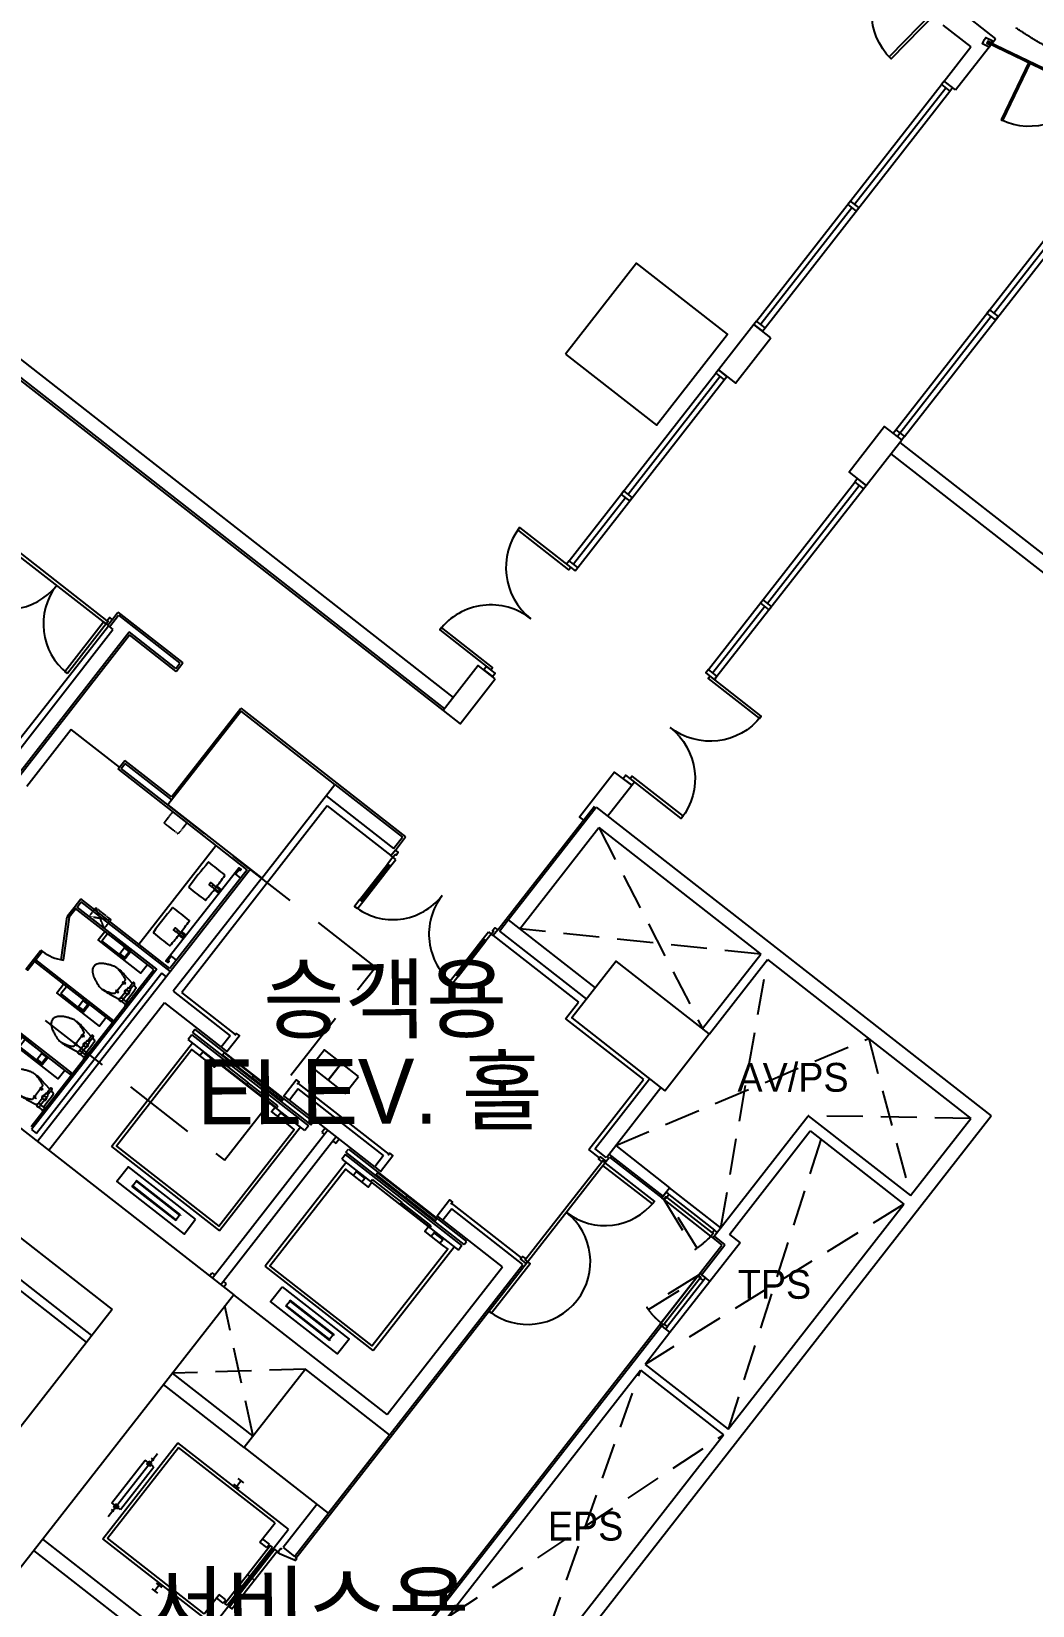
# Model space of a CAD drawing. Header units: millimetres. Extents: x -7448 to 427567, y 91657 to 341328.
# Drawn here: x 373585 to 387463, y 142086 to 163914 of the extents above; entities that cross this region are included whole.
import ezdxf
from ezdxf.enums import TextEntityAlignment as Align

# ---------------------------------------------------------------- set-up
doc = ezdxf.new("R2010")
doc.units = ezdxf.units.MM
doc.header["$LTSCALE"] = 500
doc.header["$MEASUREMENT"] = 0
for name, pattern in [('HIDDEN', [2, 1, -1]), ('HIDDEN2', [0.188, 0.125, -0.063]), ('HOON1', [3, 2, -1])]:
    doc.linetypes.add(name, pattern=pattern)
doc.layers.add('e-plan', color=9, linetype='CONTINUOUS')
doc.styles.add('돋움', font='Dotum.ttf')

# ---------------------------------------------------------------- blocks, each defined once
blk = doc.blocks.new('A$C7F1D75F0')
at = {"layer": 'e-plan'}
for p, q in [((0, 1150), (899, 1150)), ((0, 1150), (0, 1130)), ((0, 1130), (899, 1130)), ((899, 1150), (899, 1130))]:
    blk.add_line(p, q, dxfattribs=at)
blk.add_arc((0, 1150), 900, 270.0001, 0, dxfattribs=at)
blk = doc.blocks.new('2F 코어')
at = {"layer": 'e-plan'}
for p, q in [((-44083, -107709), (-38724, -111896)), ((-42457, -110502), (-40409, -112102)), ((-40689, -112461), (-42738, -110861)), ((-40763, -112556), (-42812, -110955)), ((-38724, -111896), (-44665, -119500)), ((-40409, -112102), (-43610, -116200))]:
    blk.add_line(p, q, dxfattribs=at)
blk = doc.blocks.new('A$C1B455614')
at = {"layer": 'e-plan'}
for p, q in [((-946, 970), (-1046, 970)), ((-996, 870), (-996, 970)), ((-2009, 845), (-2009, -845)), ((-64, 845), (-2009, 845)), ((-264, 800), (-1964, 800)), ((-1964, 800), (-1964, -800)), ((-946, 870), (-1046, 870)), ((-264, 800), (-264, 460)), ((-64, 845), (-64, -845)), ((-2117, 450), (-2167, 450)), ((-2142, 553), (-2142, -553)), ((-144, 520), (-264, 520)), ((-144, 460), (-264, 460)), ((-144, 520), (-144, 460)), ((-84, 510), (-124, 510)), ((-124, 510), (-124, -510)), ((-84, 510), (-84, -510)), ((-2067, 375), (-2217, 375)), ((-2217, 375), (-2217, -375)), ((-2167, 400), (-2167, 350)), ((-2117, 400), (-2167, 400)), ((-2117, 350), (-2167, 350)), ((-2117, 400), (-2117, 350)), ((-2067, 375), (-2067, -375)), ((0, 0), (-40, 0)), ((-84, 0, 0), (-124, 0, 0)), ((-84, 0), (-124, 0)), ((0, 0, 0), (-40, 0, 0)), ((-2067, -375), (-2217, -375)), ((-2117, -350), (-2167, -350)), ((-2167, -350), (-2167, -400)), ((-2117, -400), (-2167, -400)), ((-2117, -350), (-2117, -400)), ((-2117, -450), (-2167, -450)), ((-144, -460), (-264, -460)), ((-144, -460, 0), (-264, -460, 0)), ((-264, -460), (-264, -800)), ((-144, -520), (-264, -520)), ((-144, -520, 0), (-264, -520, 0)), ((-144, -460), (-144, -520)), ((-144, -460, 0), (-144, -520, 0)), ((-84, -510), (-124, -510)), ((-84, -510, 0), (-124, -510, 0)), ((-64, -845), (-2009, -845)), ((-264, -800), (-1964, -800)), ((-946, -870), (-1046, -870)), ((-996, -870), (-996, -970)), ((-946, -970), (-1046, -970))]:
    blk.add_line(p, q, dxfattribs=at)
blk.add_lwpolyline([(-40, -510), (-40, 510), (0, 510), (0, -510)], close=True, dxfattribs=at)
blk = doc.blocks.new('A$C66941DA5')
at = {"layer": 'e-plan'}
blk.add_line((-900, 0), (0, 0), dxfattribs=at)
blk.add_lwpolyline([(-900, 0), (-860, 0), (-860, -900), (-900, -900)], close=True, dxfattribs=at)
blk.add_arc((-900, 0), 900, 270, 360, dxfattribs=at)
blk = doc.blocks.new('CC-102P')
at = {"layer": 'e-plan'}
for p, q in [((9, 148), (9, 108)), ((84, 108), (30, 108)), ((79, 113), (79, 13)), ((119, 113), (119, 13)), ((229, 83), (189, 83)), ((189, 83), (189, 63)), ((189, 63), (229, 63)), ((219, 113), (219, -2)), ((229, 63), (229, 83)), ((79, -17), (79, -67)), ((79, -67), (119, -67)), ((119, -67), (119, -17)), ((189, -67), (229, -67)), ((189, -87), (189, -67)), ((229, -87), (189, -87)), ((219, -2), (219, -117)), ((229, -67), (229, -87))]:
    blk.add_line(p, q, dxfattribs=at)
blk.add_lwpolyline([(-1, 163), (-1, 93), (9, 98), (9, 108), (30, 108, 0.018932), (29, 73), (29, -2), (29, -77, 0.024922), (31, -123, 0.25497), (34, -127, 0.056948), (38, -128, 0.016043), (54, -132), (85, -137), (84, -152, 1.060552), (114, -152), (113, -143), (279, -172, 0.022182), (347, -181, 0.0294), (399, -182, 0.029565), (435, -179, 0.035314), (464, -172, 0.006976), (476, -168, 0.004694), (494, -162, 0.019426), (535, -146, 0.015468), (584, -122, 0.040875), (614, -103, 0.036447), (644, -77, 0.04843), (664, -52, 0.068612), (674, -32, 0.037226), (678, -16, 0.041311), (679, -2, 0.041311), (678, 13, 0.037226), (674, 28, 0.068612), (664, 48, 0.04843), (644, 73, 0.036447), (614, 99, 0.040875), (584, 118, 0.015468), (535, 142, 0.019426), (494, 158, 0.004694), (476, 164, 0.006976), (464, 168, 0.035314), (435, 175, 0.029565), (399, 178, 0.0294), (347, 177, 0.022182), (279, 168), (121, 140, 0.455372), (84, 148), (9, 148), (9, 158)], format="xyb", close=True, dxfattribs=at)
blk.add_lwpolyline([(89, -67), (85, -137, 1.060552)], format="xyb", dxfattribs=at)
blk.add_lwpolyline([(113, -143), (109, -67)], dxfattribs=at)
for centre in [(99, 128), (99, -2)]:
    blk.add_circle(centre, 25, dxfattribs=at)
for centre, radius, start, end in [((99, -2), 35, 124.8499, 235.1501), ((99, -2), 35, 304.8499, 55.1501), ((222, 113), 3.54, 126.8699, 180), ((325, -24), 174, 119.5675, 126.8699), ((473, -285), 475, 116.5651, 119.5675), ((396, -131), 303, 112.8053, 116.5651), ((370, -68), 234, 105.9454, 112.8053), ((470, -419), 599, 101.6565, 105.9454), ((417, -162), 337, 94.3987, 101.6565), ((231, -117), 12.3, 180, 225), ((261, -87), 54.8, 225, 245.9278), ((358, 129), 291, 245.9278, 249.444), ((453, 384), 564, 249.444, 251.9714), ((608, 860), 1064, 251.9714, 254.0546), ((543, 633), 828, 254.0546, 256.4166), ((406, 66), 244, 256.4166, 265.6013)]:
    blk.add_arc(centre, radius, start, end, dxfattribs=at)
blk = doc.blocks.new('수전')
at = {"layer": 'e-plan'}
for points in [[(-122, 17), (-172, 17), (-172, -17), (-122, -17)], [(-122, 17), (-12, 17), (-12, -17), (-122, -17)]]:
    blk.add_lwpolyline(points, close=True, dxfattribs=at)
blk.add_lwpolyline([(-58, -17), (-58, -29), (0, -29), (0, 29), (-58, 29), (-58, 17)], dxfattribs=at)
blk = doc.blocks.new('A$C77C34C64')
at = {"layer": 'e-plan'}
for centre, radius, start, end in [((5047, 152), 5047, 178.3861, 181.6139), ((7, 294), 5, 92.6399, 178.3861), ((224, -4412), 4716, 90, 92.6399), ((224, -4412), 4716, 87.3601, 90), ((441, 294), 5, 1.6139, 87.3601), ((-4599, 152), 5047, 358.3861, 1.6139), ((7, 10), 5, 181.6139, 267.3601), ((224, 4716), 4716, 267.3601, 272.6399), ((441, 10), 5, 272.6399, 358.3861)]:
    blk.add_arc(centre, radius, start, end, dxfattribs=at)
blk = doc.blocks.new('A$C7D8044CD')
at = {"layer": 'e-plan'}
blk.add_lwpolyline([(0, 300), (300, 300), (300, 0), (0, 0)], close=True, dxfattribs=at)
blk = doc.blocks.new('fasd900-100')
at = {"layer": 'e-plan'}
for p, q in [((30, 0), (870, 0)), ((45, -45), (855, -45)), ((45, -100), (855, -100))]:
    blk.add_line(p, q, dxfattribs=at)
at = {"layer": 'e-plan', "linetype": 'HIDDEN'}
blk.add_lwpolyline([(818, 291), (831, 253), (44, -37), (30, 0), (818, 291)], dxfattribs=at)
at = {"layer": 'e-plan'}
for points in [[(0, 0), (0, -100), (30, -100), (30, -100), (45, -100), (45, -45), (30, -45), (30, 0)], [(900, 0), (900, -100), (870, -100), (870, -100), (855, -100), (855, -45), (870, -45), (870, 0)]]:
    blk.add_lwpolyline(points, close=True, dxfattribs=at)
at = {"layer": 'e-plan', "linetype": 'HIDDEN'}
blk.add_arc((30, 0), 840, 0, 20.2667, dxfattribs=at)
blk = doc.blocks.new('asd900-100')
at = {"layer": 'e-plan'}
for p, q in [((35, 0), (865, 0)), ((50, -50), (850, -50)), ((50, -100), (850, -100))]:
    blk.add_line(p, q, dxfattribs=at)
at = {"layer": 'e-plan', "linetype": 'HIDDEN'}
blk.add_lwpolyline([(804, 286), (817, 248), (49, -37), (35, 0), (804, 286)], dxfattribs=at)
at = {"layer": 'e-plan'}
for points in [[(0, 0), (0, -100), (35, -100), (35, -100), (50, -100), (50, -50), (35, -50), (35, 0)], [(900, 0), (900, -100), (865, -100), (865, -100), (850, -100), (850, -50), (865, -50), (865, 0)]]:
    blk.add_lwpolyline(points, close=True, dxfattribs=at)
at = {"layer": 'e-plan', "linetype": 'HIDDEN'}
blk.add_arc((-1114, -257), 1996, 7.4052, 14.6584, dxfattribs=at)
blk = doc.blocks.new('fsd1800-100-one180open')
at = {"layer": 'e-plan'}
for p, q in [((1775, 0), (25, 0)), ((1755, -45), (45, -45))]:
    blk.add_line(p, q, dxfattribs=at)
for points in [[(75, 0), (30, 0), (30, 870), (75, 870)], [(2640, 0), (1770, 0), (1770, 45), (2640, 45)]]:
    blk.add_lwpolyline(points, close=True, dxfattribs=at)
for points in [[(0, 0), (0, -100), (45, -100), (45, -45), (30, -45), (30, 0), (0, 0)], [(1800, 0), (1800, -100), (1755, -100), (1755, -45), (1770, -45), (1770, 0), (1800, 0)]]:
    blk.add_lwpolyline(points, dxfattribs=at)
for centre, end in [((30, 0), 90), ((1770, 0), 180)]:
    blk.add_arc(centre, 870, 0, end, dxfattribs=at)
blk = doc.blocks.new('fssd1800-100')
at = {"layer": 'e-plan', "ltscale": 0.5}
for p, q in [((35, 745), (35, 120)), ((60, 745), (60, 120)), ((85, 745), (85, 120)), ((1715, 745), (1715, 120)), ((1740, 745), (1740, 120)), ((1765, 745), (1765, 120))]:
    blk.add_line(p, q, dxfattribs=at)
at = {"layer": 'e-plan'}
blk.add_line((1782, 0), (1782, 0), dxfattribs=at)
for points in [[(85, 745), (35, 745), (35, 865), (85, 865)], [(1715, 745), (1765, 745), (1765, 865), (1715, 865)], [(35, 0), (35, -50), (50, -50), (50, -100), (0, -100), (0, 0)], [(85, 0), (35, 0), (35, 120), (85, 120)], [(1715, 0), (1765, 0), (1765, 120), (1715, 120)], [(1765, 0), (1765, -50), (1750, -50), (1750, -100), (1800, -100), (1800, 0)]]:
    blk.add_lwpolyline(points, close=True, dxfattribs=at)
for centre, start, end in [((35, 0), 0, 90.0002), ((1765, 0), 89.9998, 180)]:
    blk.add_arc(centre, 865, start, end, dxfattribs=at)
blk = doc.blocks.new('fsd1800')
at = {"layer": 'e-plan'}
for p, q in [((30, 0), (1770, 0)), ((45, -45), (1755, -45))]:
    blk.add_line(p, q, dxfattribs=at)
for points in [[(30, 870), (75, 870), (75, 0), (30, 0)], [(1770, 870), (1725, 870), (1725, 0), (1770, 0)]]:
    blk.add_lwpolyline(points, close=True, dxfattribs=at)
for points in [[(0, 0), (0, -100), (45, -100), (45, -45), (30, -45), (30, 0), (0, 0)], [(1800, 0), (1800, -100), (1755, -100), (1755, -45), (1770, -45), (1770, 0), (1800, 0)]]:
    blk.add_lwpolyline(points, dxfattribs=at)
for centre, start, end in [((30, 0), 0, 90), ((1770, 0), 90, 180)]:
    blk.add_arc(centre, 870, start, end, dxfattribs=at)
blk = doc.blocks.new('A$C20BE1455')
at = {"layer": 'e-plan'}
for points in [[(200, 1800), (200, 1760), (1100, 1760), (1100, 1800)], [(200, 0), (200, 40), (1100, 40), (1100, 0)]]:
    blk.add_lwpolyline(points, close=True, dxfattribs=at)
for centre, start, end in [((200, 1800), 270, 0), ((200, 0), 0, 90)]:
    blk.add_arc(centre, 900, start, end, dxfattribs=at)
blk = doc.blocks.new('1~2F TC-140305')
at = {"layer": 'e-plan', "ltscale": 0.5, "elevation": 0}
blk.add_lwpolyline([(-34124, -98853), (-32863, -99838), (-31878, -98577), (-33139, -97592)], close=True, dxfattribs=at)
for points in [[(-37320, -104820), (-38621, -103804), (-39636, -105104), (-38336, -106120), (-37320, -104820)], [(-32745, -109067), (-32130, -108279), (-33422, -107269), (-34038, -108057), (-32745, -109067)]]:
    blk.add_lwpolyline(points, dxfattribs=at)
at = {"layer": 'e-plan', "ltscale": 0.5}
blk.add_lwpolyline([(-37412, -114926), (-36562, -113839), (-37728, -112927), (-38578, -114015), (-37412, -114926)], dxfattribs=at)

msp = doc.modelspace()

# ---------------------------------------------------------------- linework, layer by layer
at = {"layer": 'e-plan'}
for p, q in [((386408, 164236), (386950, 163813)), ((386219, 164003), (386608, 163700)), ((386396, 163104), (386950, 163813)), ((388973, 162728), (386833, 163756)), ((388982, 162746), (386841, 163774)), ((386238, 163227), (386608, 163700)), ((383638, 159899), (386201, 163180)), ((383756, 159806), (386319, 163088)), ((384997, 161517), (386260, 163134)), ((386396, 163104), (386238, 163227)), ((385568, 158390), (388132, 161672)), ((385687, 158298), (388250, 161579)), ((386928, 160008), (388191, 161625)), ((384960, 161469), (383697, 159853)), ((371339, 161001), (379432, 154678)), ((372532, 159815), (379309, 154520)), ((386891, 159961), (385590, 158297)), ((381040, 156573), (383071, 159174)), ((381856, 157496), (383130, 159128)), ((381158, 156481), (383189, 159081)), ((385500, 158059), (389937, 154592)), ((385623, 158216), (390006, 154792)), ((382970, 155065), (385002, 157665)), ((383787, 155988), (385061, 157619)), ((381819, 157449), (381099, 156527)), ((383088, 154973), (385120, 157573)), ((383750, 155941), (383029, 155019)), ((370608, 150531), (374651, 155672)), ((374643, 155679), (374651, 155672)), ((377686, 153174), (375667, 150589)), ((377686, 153174), (378568, 152485, 0)), ((380195, 151594), (381414, 153155, 0)), ((381414, 153155), (386891, 148876)), ((380353, 151471), (381449, 152874, 0)), ((381449, 152874, 0), (383695, 151119, 0)), ((375072, 151257), (376143, 152628)), ((376618, 152295), (373669, 148520)), ((376776, 152172), (375551, 150604)), ((376776, 152172), (375551, 150604)), ((379987, 151376), (381169, 150453)), ((382888, 150087), (383695, 151119, 0)), ((382983, 150013), (383789, 151045, 0)), ((383789, 151045, 0), (386610, 148841)), ((375428, 150446), (373827, 148397)), ((375428, 150446), (376216, 149830)), ((375551, 150604), (376339, 149988)), ((376415, 150005), (375667, 150589)), ((380990, 150224), (381169, 150453)), ((380990, 150224), (382070, 149380)), ((375810, 150001), (375759, 149937)), ((375810, 150001), (377425, 148739)), ((375817, 150034), (375850, 150078)), ((375817, 150034), (377456, 148754)), ((377490, 148797), (375850, 150078)), ((376339, 149988), (376216, 149830)), ((374696, 148453), (375819, 149891)), ((377375, 148675), (375759, 149937)), ((377282, 149327), (378543, 148342)), ((381313, 148411), (382071, 149380)), ((377284, 149249), (377161, 149092)), ((378343, 148168), (377161, 149092)), ((378466, 148326), (377284, 149249)), ((380660, 140901), (386891, 148876)), ((383049, 147207), (384354, 148878)), ((384354, 148878), (385773, 147770)), ((377693, 148676), (376092, 146627)), ((377316, 148721), (376193, 147284)), ((377425, 148739), (377375, 148675)), ((377456, 148754), (377490, 148797)), ((377654, 148707), (377608, 148648)), ((377608, 148648), (377647, 148617)), ((383260, 147233), (384380, 148667)), ((384380, 148667), (385681, 147651)), ((385773, 147770), (386610, 148841)), ((374696, 148453), (376193, 147284)), ((377811, 148584), (376211, 146535)), ((377765, 148525), (377805, 148494)), ((377851, 148553), (377805, 148494)), ((381684, 148464), (382432, 147879)), ((377946, 148228), (376823, 146791)), ((377938, 148339), (377887, 148275)), ((377887, 148275), (379503, 147012)), ((379553, 147077), (377938, 148339)), ((377944, 148372), (377978, 148415)), ((379583, 147091), (377944, 148372)), ((377978, 148415), (379617, 147135)), ((378466, 148326), (378343, 148168)), ((381462, 148295), (381313, 148412)), ((381591, 148346), (382340, 147761)), ((374983, 147909), (374978, 147902)), ((375590, 147425), (374978, 147902)), ((375595, 147431), (374983, 147909)), ((375041, 147970), (374990, 147904)), ((375040, 147981), (375035, 147975)), ((375647, 147497), (375035, 147975)), ((375651, 147503), (375040, 147981)), ((383142, 147325), (382432, 147879)), ((379412, 147587), (379289, 147429)), ((380379, 146908), (379410, 147665)), ((380397, 146817), (379412, 147587)), ((383242, 144531), (385681, 147651)), ((375640, 147502), (375589, 147436)), ((375595, 147431), (375590, 147425)), ((375651, 147503), (375647, 147497)), ((380116, 146783), (379289, 147429)), ((379583, 147091), (379617, 147135)), ((383049, 147207), (383199, 147090)), ((383260, 147233), (383410, 147116)), ((378320, 145621), (379443, 147059)), ((379553, 147077), (379503, 147012)), ((382873, 146672), (383199, 147090)), ((383410, 147116), (382991, 146580)), ((376053, 146658), (376087, 146702)), ((376087, 146702), (376126, 146671)), ((378320, 145621), (376823, 146791)), ((377233, 142767), (380397, 146817)), ((378516, 144734), (380116, 146783)), ((376245, 146578), (376284, 146548)), ((376250, 146504), (376284, 146548)), ((382991, 146580), (382437, 145871)), ((378516, 144734), (376388, 146396)), ((377111, 146246), (377106, 146240)), ((377111, 146246), (377722, 145769)), ((377169, 146308), (377117, 146242)), ((377168, 146319), (377163, 146313)), ((377163, 146313), (377774, 145835)), ((377168, 146319), (377779, 145841)), ((377106, 146240), (377718, 145762)), ((377768, 145840), (377716, 145774)), ((377779, 145841), (377774, 145835)), ((379111, 141858), (382319, 145963)), ((382437, 145871), (382092, 145430)), ((377722, 145769), (377718, 145762)), ((382092, 145430), (383242, 144531)), ((376657, 144435), (375538, 145309)), ((379352, 141923), (382030, 145351)), ((382030, 145351), (383181, 144452)), ((376534, 144277), (375415, 145151)), ((380503, 141024), (383181, 144452)), ((377543, 143489), (377075, 142890)), ((375868, 141346), (373741, 143008)), ((377865, 139532), (373617, 142850)), ((377075, 142890), (377233, 142767))]:
    msp.add_line(p, q, dxfattribs=at)
at = {"layer": 'e-plan', "ltscale": 0.5}
for p, q in [((372537, 159773), (379290, 154497)), ((374704, 155757), (374784, 155860)), ((374784, 155860), (375683, 155158)), ((374666, 155660), (374789, 155818)), ((374666, 155660), (374714, 155623)), ((374789, 155818), (375641, 155153)), ((370749, 150548), (374714, 155623)), ((372870, 152939), (374939, 155587)), ((372912, 152944), (374944, 155545)), ((375585, 155082), (374939, 155587)), ((375590, 155040), (374944, 155545)), ((375585, 155082), (375641, 155153)), ((375590, 155040), (375683, 155158)), ((375526, 153301), (376486, 154530)), ((376486, 154530), (378772, 152745, 0)), ((374787, 153687), (374880, 153806)), ((376576, 152290), (374787, 153687)), ((374830, 153692), (374885, 153763)), ((375476, 153188), (374830, 153692)), ((375526, 153301), (374880, 153806)), ((375531, 153259), (374885, 153763)), ((377792, 153472), (378730, 152739, 0)), ((377669, 153314), (378606, 152582, 0)), ((380048, 151455, 0), (381391, 153173, 0)), ((378606, 152582, 0), (378730, 152739, 0)), ((378630, 152563, 0), (378772, 152745, 0)), ((376576, 152290), (375505, 150919)), ((374175, 151767), (374268, 151885)), ((375279, 150905), (374175, 151767)), ((374218, 151772), (374273, 151843)), ((375321, 150910), (374218, 151772)), ((375505, 150919), (374268, 151885)), ((375510, 150877), (374273, 151843)), ((380072, 151437), (380195, 151594, 0)), ((380195, 151594), (381401, 150652)), ((380072, 151437), (381278, 150495)), ((373579, 148730), (375279, 150905)), ((375321, 150910), (373585, 148688)), ((375392, 150855), (373656, 148633)), ((375455, 150806), (375392, 150855)), ((381398, 148422), (382155, 149391)), ((381555, 148298), (382312, 149268)), ((373585, 148688), (373656, 148633)), ((381554, 148299), (381397, 148422)), ((381553, 148249), (381597, 148304)), ((381597, 148304), (382322, 147738)), ((382340, 147761), (382432, 147879)), ((383031, 147183), (383157, 147085)), ((379069, 141853), (383157, 147085)), ((377250, 142741), (380445, 146830)), ((382873, 146672), (382991, 146580)), ((382319, 145963), (382437, 145871))]:
    msp.add_line(p, q, dxfattribs=at)
at = {"layer": 'e-plan', "linetype": 'HOON1', "ltscale": 0.5}
for p, q in [((381449, 152874, 0), (382888, 150087)), ((383695, 151119, 0), (380353, 151471)), ((383142, 147325), (383789, 151045, 0)), ((381684, 148464), (385192, 149949, 0)), ((385192, 149949, 0), (385773, 147770)), ((386610, 148841), (384354, 148878)), ((384530, 148550), (383242, 144531)), ((385681, 147651), (382092, 145430)), ((376657, 144435), (376263, 146240)), ((377384, 145364), (375540, 145308)), ((380503, 141024), (382031, 145351)), ((379352, 141923), (383181, 144452))]:
    msp.add_line(p, q, dxfattribs=at)
at = {"layer": 'e-plan', "linetype": 'HIDDEN2', "ltscale": 0.01}
for p, q in [((374595, 151477), (374476, 151761)), ((374383, 151644), (374688, 151594))]:
    msp.add_line(p, q, dxfattribs=at)
at = {"layer": 'e-plan'}
for points in [[(386786, 163774), (386786, 163774), (386799, 163801), (386799, 163801), (386814, 163832), (386904, 163788), (386889, 163757), (386844, 163779), (386831, 163752), (386876, 163730), (386860, 163698), (386770, 163742)], [(386319, 163088), (386356, 163135), (386238, 163227), (386201, 163180)], [(385019, 161423), (385056, 161471), (384938, 161563), (384901, 161516)], [(386832, 160007), (386869, 160055), (386987, 159962), (386950, 159915)], [(383837, 159667), (383601, 159851), (383108, 159221), (383345, 159036)], [(383719, 159759), (383756, 159806), (383638, 159899), (383601, 159851)], [(383189, 159081), (383226, 159129), (383108, 159221), (383071, 159174)], [(385650, 158251), (385413, 158435), (384921, 157805), (385157, 157620)], [(385531, 158343), (385568, 158390), (385687, 158298), (385650, 158251)], [(385120, 157573), (385157, 157620), (385039, 157713), (385002, 157665)], [(381878, 157403), (381915, 157450), (381797, 157543), (381760, 157495)], [(381121, 156434), (381158, 156481), (381040, 156573), (381003, 156526)], [(383809, 155895), (383846, 155942), (383728, 156034), (383691, 155987)], [(380015, 154937), (379779, 155122), (379290, 154497), (379527, 154312)], [(379976, 154968), (380013, 155015), (379894, 155108), (379858, 155060)], [(383052, 154925), (383088, 154973), (382970, 155065), (382933, 155018)], [(381906, 153460), (381943, 153507), (381825, 153599), (381788, 153552)], [(374175, 151767), (374199, 151749), (374107, 151630), (374083, 151649)], [(374077, 151635), (374107, 151630), (374023, 151036), (373994, 151040)], [(375192, 150973), (375100, 150855), (374509, 151316), (374601, 151435)], [(374562, 151304), (374640, 151404), (374960, 151154), (374882, 151054)], [(373714, 151176), (373737, 151158), (373534, 150897), (373511, 150916)], [(374875, 151208), (374809, 151123), (374873, 151074), (374938, 151158)], [(374619, 150240), (374706, 150172), (374725, 150196), (373645, 151039), (373627, 151016), (374068, 150671), (374068, 150671), (374388, 150421)], [(374619, 150240), (374527, 150122), (373936, 150584), (374028, 150702)], [(373990, 150571), (374068, 150671), (374388, 150421), (374310, 150321)], [(374303, 150475), (374237, 150390), (374300, 150341), (374366, 150425)], [(374047, 149507), (374134, 149439), (374152, 149463), (373072, 150306), (373054, 150283), (373495, 149938), (373495, 149938), (373815, 149688)], [(374047, 149507), (373954, 149389), (373363, 149851), (373456, 149969)], [(373417, 149838), (373495, 149938), (373815, 149688), (373737, 149588)], [(373730, 149742), (373664, 149657), (373727, 149608), (373793, 149693)], [(376254, 149750), (376663, 149430), (376643, 149405), (376234, 149724)], [(376180, 149655), (376589, 149336), (376569, 149310), (376160, 149630)], [(377000, 149015), (376591, 149334), (376571, 149309), (376980, 148990)], [(377074, 149109), (376665, 149429), (376645, 149404), (377054, 149084)], [(375860, 147442), (374930, 148169), (374770, 147964), (375700, 147237)], [(378308, 147993), (378717, 147673), (378697, 147648), (378288, 147968)], [(378382, 148087), (378791, 147768), (378771, 147743), (378362, 148062)], [(379127, 147353), (378718, 147672), (378699, 147647), (379108, 147327)], [(379201, 147447), (378792, 147767), (378773, 147741), (379182, 147422)], [(377058, 146506), (377988, 145780), (377827, 145575), (376898, 146301)]]:
    msp.add_lwpolyline(points, close=True, dxfattribs=at)
at = {"layer": 'e-plan', "linetype": 'HOON1'}
msp.add_lwpolyline([(378352, 150940), (374136, 154234), (371187, 150460), (371739, 150029), (372594, 151124), (376259, 148261), (378352, 150940)], dxfattribs=at)
at = {"layer": 'e-plan'}
for points in [[(381572, 153031), (381906, 153460), (381670, 153644), (381182, 153019), (381260, 152958)], [(375597, 151037), (375526, 151092), (375477, 151029), (375493, 151017), (375481, 151001), (375449, 151026), (376459, 152318), (376490, 152293), (376478, 152278), (376462, 152290), (376413, 152227), (376484, 152172)], [(376216, 149830), (376294, 149769), (376467, 149989), (376427, 150020), (376403, 149989)], [(376173, 149614), (376124, 149551), (375884, 149738), (375809, 149797), (374762, 148457), (376181, 147349), (377227, 148689), (377194, 148714), (376912, 148935), (376961, 148998)], [(375917, 149712), (375958, 149765), (376077, 149673), (376035, 149620)], [(377161, 149092), (377082, 149153), (377255, 149374), (377294, 149343), (377270, 149312)], [(377119, 148773), (377160, 148826), (377042, 148918), (377001, 148866)], [(378343, 148168), (378422, 148107), (378594, 148327), (378555, 148358), (378530, 148326)], [(379089, 147336), (379040, 147273), (379280, 147085), (379355, 147026), (378308, 145687), (376890, 146795), (377936, 148135), (377969, 148109), (378252, 147888), (378301, 147951)], [(378045, 148050), (378086, 148103), (378204, 148010), (378163, 147958)], [(379289, 147429), (379210, 147491), (379382, 147712), (379422, 147681), (379397, 147649)], [(379246, 147111), (379288, 147164), (379169, 147256), (379128, 147203)]]:
    msp.add_lwpolyline(points, dxfattribs=at)
at = {"layer": 'e-plan', "linetype": 'HIDDEN2', "ltscale": 0.01, "elevation": 0}
msp.add_lwpolyline([(375610, 152791), (375431, 152931, -0.414214), (375429, 152945), (375546, 153094), (375741, 152942), (375624, 152793, -0.414214)], format="xyb", close=True, dxfattribs=at)
at = {"layer": 'e-plan', "linetype": 'HIDDEN2', "ltscale": 0.01}
msp.add_lwpolyline([(374476, 151761), (374383, 151644), (374595, 151477), (374688, 151594)], close=True, dxfattribs=at)
at = {"layer": 'e-plan'}
msp.add_lwpolyline([(377238, 142750), (377258, 142734, -0.414214), (377259, 142727), (377246, 142711, -0.338213), (377240, 142709), (377022, 142805, -0.066661), (377021, 142806), (377002, 142821, -0.414214), (377001, 142828), (377038, 142875, -0.414214), (377045, 142876), (377056, 142866)], format="xyb", dxfattribs=at)
msp.add_arc((374107, 151630), 600, 232, 262, dxfattribs=at)
at = {"layer": 'e-plan', "linetype": 'HOON1', "ltscale": 0.5}
msp.add_ellipse((388972, 176442), major_axis=(-1645, 13399), ratio=0.555555, dxfattribs=at)

# ---------------------------------------------------------------- block references
at = {"layer": 'e-plan'}
for name in ['1~2F TC-140305', '2F 코어']:
    msp.add_blockref(name, (415112, 258292), dxfattribs=at)
at = {"layer": 'e-plan', "xscale": -1}
for name, p, rotation in [('A$C66941DA5', (385492, 164806), 315.4660347839915), ('A$C7F1D75F0', (388453, 163000), 64.35632671506207), ('A$C20BE1455', (382835, 155095), 141.9997643097338), ('수전', (376193, 151993), 141.9999686836915), ('수전', (375700, 151363), 141.9999686836915), ('A$C7D8044CD', (377698, 149373), 321.9999993820189), ('A$C7D8044CD', (377935, 149188), 321.9999993820189), ('asd900-100', (382322, 147738), 141.9999938624611), ('fasd900-100', (382849, 146691), 51.99998935554986)]:
    msp.add_blockref(name, p, dxfattribs=dict(at, rotation=rotation))
at = {"layer": 'e-plan'}
for name, p, rotation in [('A$C20BE1455', (381219, 156357), 142.0008583840726), ('fsd1800', (374643, 155679), 141.9999869105437), ('A$C77C34C64', (376035, 152400), 231.9999686836915), ('fssd1800-100', (379987, 151376, 0), 141.9999982501444), ('A$C77C34C64', (375542, 151770), 231.9999686836915), ('CC-102P', (374984, 150530), 141.9999686800539), ('CC-102P', (374412, 149797), 141.9999686800539), ('CC-102P', (373839, 149064), 141.9999686800539), ('fsd1800-100-one180open', (381553, 148249), 231.9999987657162)]:
    msp.add_blockref(name, p, dxfattribs=dict(at, rotation=rotation))
at = {"layer": 'e-plan', "extrusion": (0, 0, -1), "zscale": -1, "rotation": 218.0000019845952}
msp.add_blockref('A$C1B455614', (-376677, 142440), dxfattribs=at)

# ---------------------------------------------------------------- texts
at = {"layer": 'e-plan', "style": '돋움'}
for s, p in [('승객용', (380185, 150053)), ('ELEV. 홀', (380680, 148774)), ('서비스용', (379660, 141630))]:
    msp.add_text(s, height=900, rotation=0.1874, dxfattribs=at).set_placement(p, align=Align.RIGHT)
at = {"layer": 'e-plan', "lineweight": 0, "style": '돋움'}
for s, p in [('AV/PS', (384143, 149411)), ('TPS', (383886, 146540)), ('EPS', (381267, 143187))]:
    msp.add_text(s, height=400, dxfattribs=at).set_placement(p, align=Align.MIDDLE_CENTER)

doc.saveas('drawing.dxf')
